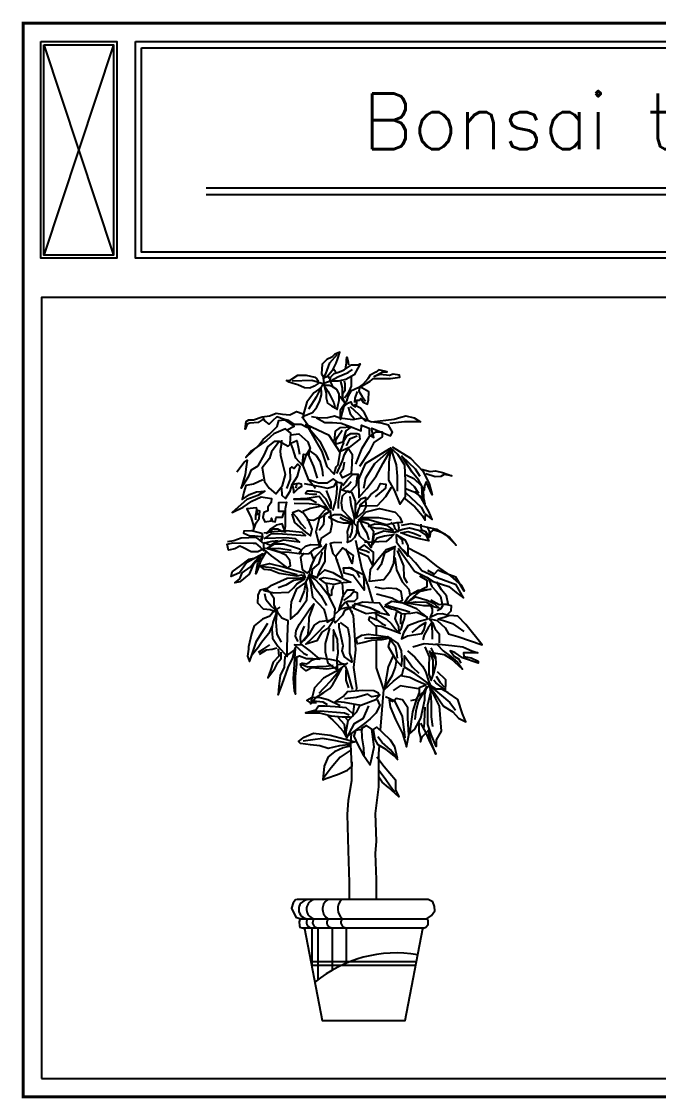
# Model space of a CAD drawing. Header units: millimetres. Extents: x 188815 to 199140, y 2643 to 11370.
# Drawn here: x 188815 to 193977, y 2643 to 11370 of the extents above; entities that cross this region are included whole.
import ezdxf

# ---------------------------------------------------------------- set-up
doc = ezdxf.new("R2010")
doc.units = ezdxf.units.MM
for name, color, linetype in [('01', 125, 'Continuous'), ('3', 3, 'Continuous'), ('4', 4, 'Continuous'), ('7', 7, 'Continuous'), ('BH', 3, 'Continuous'), ('家具１', 1, 'Continuous')]:
    doc.layers.add(name, color=color, linetype=linetype)
doc.styles.add('SIMPLEX', font='SIMPLEX.SHX')

# ---------------------------------------------------------------- blocks, each defined once
blk = doc.blocks.new('A$C45DD2B57')
at = {"color": 3}
for p, q in [((1493, 24422), (363, 21009)), ((363, 24422), (1493, 21009))]:
    blk.add_line(p, q, dxfattribs=at)
at = {"layer": '家具１', "color": 4}
for p, q in [((17548, 22096), (2992, 22096)), ((17548, 21990), (2992, 21990))]:
    blk.add_line(p, q, dxfattribs=at)
at = {"layer": '家具１', "color": 3, "const_width": 50}
blk.add_lwpolyline([(25, 7367), (20625, 7367), (20625, 24772), (25, 24772)], close=True, dxfattribs=at)
at = {"layer": '家具１', "color": 2}
for points in [[(313, 24472), (1543, 24472), (1543, 20959), (313, 20959)], [(1846, 24472), (18804, 24472), (18804, 20959), (1846, 20959)], [(325, 7667), (20325, 7667), (20325, 20325), (325, 20325)]]:
    blk.add_lwpolyline(points, close=True, dxfattribs=at)
at = {"layer": '家具１', "color": 6}
for points in [[(363, 24422), (1493, 24422), (1493, 21009), (363, 21009)], [(1946, 24372), (18704, 24372), (18704, 21059), (1946, 21059)]]:
    blk.add_lwpolyline(points, close=True, dxfattribs=at)
blk = doc.blocks.new('A$C5657588B')
at = {"layer": '3'}
for p, q in [((90.7, 63.7), (204.4, 63.7)), ((91.2, 59.7), (202.6, 59.7))]:
    blk.add_line(p, q, dxfattribs=at)
for points in [[(104.3, 694.5), (108.2, 696.3), (114.5, 703.7), (117.9, 710.2), (119.5, 715.2), (121.6, 722.1), (116.3, 719.8), (113.1, 716.6), (107.8, 714.3), (102.7, 709.2), (102, 698.6), (103.9, 695.2), (104.1, 693.3)], [(105.2, 686.4), (104.1, 694), (106.6, 698.6), (110.8, 710.4), (119.3, 719.8)], [(127.8, 703.9), (128.8, 710.2), (128.8, 713.6), (129.2, 716.6), (130.6, 711.3), (131.1, 708.5)], [(105.5, 688.9), (112.2, 691.3), (119.5, 695.6), (130.6, 700.2), (135.5, 703.2)], [(111, 691), (111.9, 695.4), (115.4, 698.9), (121.2, 700.9), (126.5, 703), (130.6, 706), (134.3, 708.5), (137.8, 708.5), (141.7, 708.5), (143.5, 709.5), (141.2, 704.8), (137.1, 697.5), (128.3, 692.4), (120, 690.6), (114.9, 690.6), (112.4, 690.8)], [(114.7, 703.9), (117.5, 700.9)], [(143.3, 684.3), (150.7, 688.6), (154.4, 690.9), (158.1, 693.5), (168.7, 693.5), (176.3, 693.5), (186.5, 694.9), (186, 697.4), (179.5, 698.3), (175.4, 696.7), (165.2, 698.1), (158.8, 695.8), (164.6, 699.1), (168, 700.7), (172.9, 700.7), (163.9, 703), (160.7, 700.5), (154.4, 697.3), (151.9, 693.3), (146.6, 687.1), (145.9, 686.2)], [(99.3, 688.8), (94, 685.5), (89.3, 683.1), (83.5, 683.5), (76.4, 686.9), (71.1, 688.3), (66.8, 689.7), (64, 691.6), (66.8, 691.6), (70.2, 693.1), (76.4, 697.4), (85.4, 697.4), (94.5, 695), (96.9, 693.1), (98.8, 690.7)], [(103.6, 687.8), (91.6, 691.6), (70.2, 690.7)], [(102.9, 687.1), (96, 673.5), (87.7, 660.6)], [(102.9, 688.7), (109.2, 679.7), (115.2, 667.5), (116.3, 662.9)], [(108, 697.5), (110.1, 693.8)], [(111, 691), (113.5, 686), (114.7, 683.9)], [(122.5, 690.3), (124.2, 683.6), (124.2, 677.9), (124.2, 673.5), (126.2, 668), (123.5, 671.7), (121.8, 674.2)], [(124.8, 671.9), (125.1, 677.7), (127.6, 680.9), (127.6, 687.6), (126.9, 690.6)], [(134.1, 696.3), (134.1, 690.1), (134.1, 685.3), (131.8, 680.4), (129, 675.4), (126.7, 672.4)], [(84, 660.4), (82.6, 655.5), (82.2, 652.3), (81, 651.6), (84.2, 653.5), (86.8, 654.6), (92.3, 656.9), (96.7, 662.7), (99.9, 669.4), (101.8, 676), (102, 679.7), (101.3, 684.1)], [(101.3, 683.6), (93.7, 678.1), (85.9, 668.2), (84, 660.4)], [(105, 684.3), (106.8, 677.9), (107.1, 672.6), (108.5, 667.1), (112.8, 664.1), (117, 661.5), (118.8, 660.1), (119.8, 665.4), (120.9, 669.8), (120.9, 677), (118.4, 681.6), (113.5, 685), (110.3, 686), (105.7, 686)], [(145.2, 686.3), (142.4, 683.8), (133.6, 679.9), (130.2, 674.1), (129, 669.3), (122.1, 659.1), (122.1, 652.4), (122.3, 649.2), (126.5, 663.7), (130.9, 667.2), (133.4, 668.3), (134.8, 665.4), (138.5, 663), (139.9, 666.5), (140.1, 670.2), (142.9, 670.2), (144.5, 672), (147, 667.9), (151.6, 665.8), (152.8, 670.4), (153, 679.2), (145.4, 683.6), (143.3, 684.9), (142.4, 680.1), (145.9, 674.1), (149.3, 669.3)], [(140.3, 679.4), (137.8, 672.3), (137.5, 667.7)], [(132.8, 663.4), (141.8, 655), (149, 647.8), (151.8, 648.9), (148.5, 656.7), (144, 661.7), (137.3, 665.1)], [(39, 649.5), (33.4, 646.1), (24.5, 645.5), (21.7, 644.4), (19.5, 638.9), (20.6, 647.2), (23.4, 648.9), (28.4, 648.9), (37.9, 652.2), (45.7, 653.4), (48.5, 654.5), (53, 656.1), (59.7, 655), (67.5, 654.5), (74.8, 657.8), (82, 655.6), (82, 650.6), (89.8, 640), (85.9, 640.5), (79.8, 643.9), (73.1, 643.9), (66.4, 648.3), (60.8, 649.5), (53.5, 652.2), (49.1, 647.8), (45.2, 644.4), (40.7, 647.8), (39, 650.6)], [(96.5, 651.1), (105.5, 646.1), (113.8, 646.1), (123.3, 645.5), (135.6, 640.5), (144.6, 637.2), (145.1, 643.3), (153.5, 640), (153.5, 632.7), (158.5, 629.9), (156.3, 637.7), (156.3, 640), (169.1, 634.4), (176.4, 631.6), (178.6, 635.5), (174.2, 643.3), (166.3, 645.5), (155.2, 646.7), (145.1, 650.6), (135.6, 648.9), (121.7, 650.6), (116.1, 652.8), (108.3, 651.1), (99.9, 650.6), (90.9, 652.2)], [(130.6, 662.8), (132.8, 655.6), (137.9, 649.5)], [(156.3, 646.7), (180.3, 649.5), (187.6, 651.7), (193.1, 653.4), (202.1, 651.1), (208.8, 646.7), (191.5, 646.7), (175.8, 645)], [(10.5, 592.6), (18.4, 603.2), (21.7, 605.4), (20.6, 598.1), (19.5, 589.8), (15, 575.3), (23.4, 588.1), (26.2, 594.8), (33.4, 599.3), (40.1, 611.5), (44, 619.9), (51.3, 626), (56.3, 626), (65.8, 620.5), (68.1, 622.7), (68.6, 634.4), (63, 639.4), (50.2, 633.8), (42.4, 626.6), (26.2, 615.4), (20, 608.2), (34, 621.6), (39, 627.7), (45.7, 633.3), (54.1, 641.6), (55.8, 648.3), (61.9, 648.9), (72.5, 641.6), (64.7, 637.7)], [(87.1, 641), (102.1, 614.8), (107.7, 598.7), (115.5, 590.3), (117.8, 598.1), (120, 600.3), (122.2, 613.7), (110, 632.1), (84.8, 643.8), (99.9, 626), (106.6, 612.6), (109.4, 605.4)], [(115.8, 626.8), (117, 636.6), (122.5, 640.8), (134.1, 641.4), (128, 637.2), (126.8, 632.3), (125, 625), (117.6, 622.5), (117, 626.8), (119.5, 631.1), (124.3, 637.8)], [(68.6, 632.6), (77.5, 633.7), (87, 625.3), (89.8, 618.1), (84.8, 610.3), (81.5, 599.7), (74.2, 607.5), (71.4, 617), (68.6, 623.7), (75.3, 626.5), (77, 618.1), (78.1, 612)], [(124.4, 623.9), (129.3, 631.8), (133.5, 634.3), (140.3, 634.3), (142.7, 633.6), (143.3, 628.2), (137.2, 623.3), (131.7, 619), (122.5, 614.7), (124.4, 620.8), (126.2, 624.5)], [(140.3, 631.2), (132.3, 628.2), (128.7, 620.8)], [(139, 600.9), (145.7, 618.2), (153.5, 630.5), (160.8, 636), (167.5, 636), (167.5, 630.5), (158.5, 624.3), (153.5, 614.3), (142.9, 598.7)], [(56.3, 625.5), (48, 614.3), (45.7, 607.1), (37.9, 597), (40.1, 582.5), (45.2, 575.3), (52.4, 569.1), (59.7, 578.1), (63, 589.8), (60.2, 601.5), (58, 610.4), (57.4, 616), (58.6, 622.1), (59.1, 627.1)], [(118.3, 590.9), (124.5, 604.8), (126.7, 611.5), (130.6, 618.2), (135.1, 612), (134.5, 601.5), (134, 590.9), (124.5, 586.4), (122.2, 591.4), (125.6, 596.4), (126.7, 603.1)], [(175.3, 617.6), (149, 601.5), (141.8, 584.7), (142.3, 565.2), (150.7, 574.7), (160.8, 588.1), (168.6, 602), (177.5, 617.6), (159.1, 601.5), (149.6, 585.8), (147.4, 574.7)], [(176.4, 615.4), (174.7, 603.1), (174.2, 583.6), (180.3, 573), (186.5, 557.9), (192.6, 566.3), (192.6, 583), (192, 599.8), (184.2, 611.5), (176.4, 618.7), (182.5, 600.3), (183.7, 588.1), (183.7, 571.9)], [(178.1, 619.9), (198.2, 607.6), (211.6, 593.1), (218.3, 579.7), (221.6, 568), (214.9, 581.9), (213.3, 577.5), (212.7, 573), (206.6, 584.2), (199.9, 592.5), (188.7, 609.8), (203.2, 595.9), (208.2, 588.1)], [(95.4, 574.7), (88.2, 583.6), (81.5, 601.5), (82.6, 612), (88.7, 611.5), (88.7, 616), (96, 610.4), (99.9, 604.2), (102.7, 594.8), (103.3, 588.1)], [(87.6, 611.5), (93.2, 598.7), (97.1, 585.8)], [(58.6, 575.2), (59.1, 567.4), (63, 564.1), (68.1, 571.9), (70.3, 579.1), (75.9, 588.1), (78.7, 598.7), (76.4, 600.9), (72.5, 596.4), (69.7, 598.1), (67.5, 596.4), (68.1, 584.7), (64.2, 574.7)], [(209.9, 595.6), (219.3, 593), (225, 593.7), (232.5, 592.2), (242.7, 588.5), (234.4, 590), (231, 587.7), (224.6, 587.3), (214.8, 590.7)], [(38.5, 584.1), (28.4, 579.6), (20, 577.9), (17.8, 570.7), (16.1, 562.9), (23.9, 568.4), (31.8, 571.2), (40.7, 571.8), (32.9, 567.3), (21.2, 562.9), (5.5, 548.9), (17.2, 554.5), (26.7, 561.2), (36.8, 565.7), (48, 564), (47.4, 559.5), (44, 554.5), (44, 550.6), (39.6, 548.9), (38.5, 543.4), (40.7, 538.9), (47.4, 540), (48, 542.8), (48.5, 539.4), (51.9, 538.9), (53, 543.9), (59.7, 543.9), (61.4, 550), (55.8, 550), (55.8, 559.5), (64.1, 560.1), (62.5, 552.8), (62.5, 541.7), (62.5, 533.9), (61.9, 529.4)], [(83.1, 580.2), (99.9, 576.8), (108.3, 575.1), (115.5, 577.4), (118.3, 582.4), (114.4, 585.2), (107.7, 580.7), (98.8, 580.7), (87, 584.6)], [(114.3, 551.1), (116.9, 560.1), (118.5, 569.5), (118.8, 576.3), (118.1, 582), (123.7, 580.5), (121.9, 573.7), (120, 560.5), (120, 553.3)], [(124.9, 577.9), (129.8, 584.6), (135.9, 590.1), (141.4, 590.1), (140.1, 585.8), (139.5, 577.9), (132.2, 570.6), (124.3, 573), (130.4, 577.9), (134, 582.2)], [(193.3, 589.6), (201.6, 585.4), (209.9, 577.5), (210.6, 565.1), (203.8, 570), (198.2, 572.2), (192.1, 574.9)], [(194.4, 583.9), (201.9, 576.8), (206.8, 569.6)], [(74.4, 579.7), (77.5, 580.4), (80, 579.9), (80.3, 576.9), (76.7, 574.6), (72.1, 570), (72.1, 573.3), (70.9, 577.4), (71.4, 579.4), (75.4, 580.2), (74.4, 577.4), (73.7, 575.3)], [(107.1, 572.5), (112, 560.1), (112, 553.3), (107.1, 563.1), (100, 570.3), (92.4, 571.8), (86.4, 571.8), (84.5, 569.2), (92, 568.8), (96.9, 568.8)], [(138.5, 544.6), (138.5, 560.9), (135.1, 569.9), (129.8, 571.8), (124.1, 566.5), (123, 559.3), (124.1, 551.8), (132.4, 543.1), (137.3, 538.2), (137.7, 542.8), (136.2, 549.2), (133.9, 557.1), (132.8, 566.1)], [(177, 576), (171, 565.8), (161.9, 556), (146.5, 555.7), (143.4, 556.4), (151.4, 563.2), (155.1, 568.1), (162.3, 573.8), (165.7, 580.2), (171.4, 579.4), (171, 575.3), (160, 565.8)], [(191, 564.7), (202.7, 554.9), (211, 545.1), (214, 540.6), (214.4, 547), (218.6, 543.6), (221.6, 541.3), (217.8, 550), (209.9, 563.9), (203.1, 571.5)], [(211.8, 573.4), (212.1, 564.7), (213.6, 558.3)], [(72.5, 559), (88.7, 558.4), (98.8, 557.3), (109.9, 551.2), (99.3, 566.2), (86.5, 564), (72, 563.4), (90.4, 562.9), (96.5, 559.5)], [(140.7, 543.9), (147.5, 549.9), (150.2, 554.8), (149.8, 565), (144.5, 563.1), (141.9, 560.1), (138.5, 556.3), (138.1, 551.1), (139.2, 542.8), (140.7, 547.7), (142.2, 552.6), (145.3, 559)], [(192.9, 570), (209.5, 554.5), (213.3, 547.7)], [(33.1, 545.5), (31.8, 554), (21.3, 552.7), (25.9, 542.9), (28.5, 534.4), (28.5, 529.8), (30.5, 535.7), (31.2, 537.7), (34.4, 542.3), (35.1, 550.1), (31.8, 551.4), (30.5, 545.5), (30.5, 540.9)], [(69.9, 547.3), (72.6, 538), (84.6, 527.6), (90, 523.7), (91.9, 530.7), (87.7, 540.7), (82.3, 548.1), (76.9, 551.1), (70.7, 548.4), (75.3, 543.4), (80, 536.5), (84.6, 531.5)], [(85.9, 541.2), (93.1, 540.4), (98.5, 543.5), (102.3, 547.7), (107.7, 553.8), (101.6, 555.7), (89.7, 553), (81.7, 550)], [(111.1, 550.4), (99.3, 542.3), (95.8, 527.8), (99.7, 512.5), (101.6, 520.9), (111.5, 527.4), (113.4, 536.6), (111.5, 550.4), (104.6, 546.5), (103.9, 535.4), (99.3, 529.3)], [(144.1, 543.1), (150.2, 549.5), (164.5, 553.3), (181.5, 549.2), (186.4, 543.9), (189, 538.2), (183, 537.5), (171.7, 535.6), (153.2, 540.9), (141.9, 540.9), (146, 543.5), (163.4, 543.5), (177.3, 540.9)], [(63, 527.2), (59.5, 536.5), (52.9, 535.3), (47.1, 531.1), (42.9, 526.1), (50.2, 531.1), (54.5, 531.1), (58.7, 528.8), (63.4, 528)], [(135.8, 539), (122.6, 546.2), (115.4, 546.2), (109.8, 543.9), (112, 542.8), (119.2, 539), (125.3, 537.5), (134.7, 537.5), (126, 540.9), (121.9, 543.5)], [(134.3, 540.1), (140, 534.1), (139.6, 526.2), (137.3, 521.3), (133.9, 518.3), (129.8, 516.4), (130.2, 520.1), (130.5, 523.2), (129.8, 528.4), (132.4, 536), (135.1, 537.1), (135.1, 534.1), (134.7, 528.4), (132, 521.6)], [(142.6, 540.1), (152.4, 537.1), (158.1, 528.8), (157.3, 522), (155.4, 511.1), (151.7, 517.1), (148.7, 518.3), (143.4, 523.2), (141.1, 530.3), (141.1, 538.6), (143.7, 539.7), (145.3, 535.2), (150.5, 527.3), (153.2, 519.4)], [(180, 529.2), (173.6, 534.5), (166.4, 536), (159.6, 536.3), (152.8, 534.1), (161.1, 531.8), (167.2, 531.8), (177.7, 529.6), (181.1, 526.9), (169.4, 528.8), (158.5, 524.7), (157, 514.1), (162.2, 521.6), (169.8, 523.5), (180, 525), (177.7, 522.4), (171.7, 517.5), (148.3, 516.4)], [(184.5, 537.5), (185.6, 532.2), (184.5, 528.1), (181.5, 531.1), (180.4, 534.8), (177.3, 538.2)], [(188.4, 535.1), (198.6, 537.1), (226, 530.8), (240.1, 522.3), (247.4, 513.4), (235.5, 525.5), (228.3, 528.2), (221.7, 530.2)], [(223.7, 530.8), (219.7, 527.5), (218.7, 521.9), (216.4, 525.2), (214.8, 527.9), (210.1, 529.8), (209.5, 534.4), (209.5, 536.1)], [(36.7, 518.3), (37.5, 522.6), (29.7, 523.4), (24.3, 523.4), (17.8, 526.1), (18.2, 529.1), (25.9, 529.5), (31.7, 528), (37.5, 526.4), (38.2, 522.6), (36.7, 518)], [(39.8, 520.3), (48.3, 526.1), (59.9, 525.7), (84.6, 524.1), (81.1, 527.2), (64.1, 529.1), (50.6, 528), (39.4, 526.4)], [(180.7, 527.7), (189.8, 530.7), (197, 532.2), (206.8, 529.9), (214.7, 524.3), (217.7, 518.3), (207.5, 520.5), (198.1, 522.8), (187.5, 526.9), (195.5, 528.4), (202.3, 526.2), (209.4, 523.2)], [(182.6, 525), (192.1, 519.4), (195.1, 513), (195.1, 501.7), (187.5, 510.3), (183.4, 516), (183, 525), (189, 519), (189.4, 514.5)], [(216.1, 532.8), (218.1, 528.8), (218.1, 524.6)], [(41.3, 510.2), (33.2, 506.4), (25.9, 506.4), (17, 511), (13.5, 512.6), (8.1, 509.5), (1.5, 508.3), (0, 514.5), (6.2, 516), (28.2, 515.6), (30.5, 515.6), (35.5, 511.4), (39.4, 507.5), (39.4, 515.3), (31.7, 521.8), (15.1, 521), (7, 518.3), (0.4, 517.2)], [(39.4, 508.7), (47.5, 502.1), (54.1, 497.5), (65.3, 488.6), (68.4, 491.3), (67.6, 497.1), (63.4, 502.9), (57.9, 505.2), (42.9, 509.9), (51, 514.9), (61, 514.9), (70.7, 512.2), (78, 509.5), (80, 507.9), (78, 504.1), (66.8, 505.6), (57.2, 506), (44.4, 509.9), (55.6, 510.2), (69.2, 508.3)], [(40.6, 521), (64.1, 521.8), (73, 520.7), (78, 516.8), (60.7, 519.1), (50.6, 515.6), (46.7, 513.3), (40.2, 516), (48.7, 518), (55.2, 518.7)], [(102.2, 512.5), (93.4, 508.9), (87.9, 504), (82.3, 503.7), (77.5, 505), (80.1, 508.5), (84.6, 512.5), (90.2, 514.1), (99.6, 513.8), (101.9, 513.4)], [(90, 478.2), (88.9, 484.4), (92.3, 494), (95.8, 501.8), (100.8, 506.8), (103.1, 509.1), (107, 514.5), (105.5, 507.2), (105.5, 496), (99.3, 485.2), (97, 478.2), (91.6, 480.9), (92.3, 487.5), (98.9, 493.3), (102.8, 506)], [(123.8, 516), (115.7, 516.3), (111.1, 515.2), (114.2, 504.5), (116.9, 501.4), (124.5, 510.6), (136, 502.2), (135.2, 493.8), (128, 509.5)], [(142.1, 506.1), (152, 501.5), (157.2, 491), (157.9, 498.9), (157.9, 506.1), (148, 514), (142.1, 509.4), (150, 507.4), (153.9, 505.5)], [(182.2, 512.1), (171.7, 508.5), (162.9, 497.8), (154.4, 487), (153.5, 474.7), (169.4, 476.3), (176.6, 485.7), (180.2, 493.9), (180.9, 505), (181.2, 510.8), (169.8, 505), (166.2, 492.6), (161.9, 486.4)], [(42.5, 507.5), (35.9, 496.4), (33.2, 487.5), (30.9, 482.5), (33.2, 494.4), (36.3, 501.8), (28.2, 492.1), (23.6, 482.1), (13.5, 474), (8.1, 472.8), (13.5, 477.1), (16.2, 483.6), (24.7, 489.8), (30.5, 496.7), (38.6, 504.1), (20.9, 494.4), (13.1, 483.6), (4.2, 479.8), (5.4, 484.8), (14.7, 491.7), (23.6, 498.3), (29, 499.4), (40.6, 504.5), (43.7, 506.8)], [(83, 505), (79.1, 500.1), (81, 488), (82.3, 486.1), (86.3, 483.1), (89.2, 485.7), (91.2, 491.9), (94.1, 497.5), (90.5, 506.3)], [(183.5, 507.6), (190.6, 491.3), (191, 478.9), (194.6, 472.7)], [(184.8, 510.2), (202.4, 485.4), (215.4, 478.9), (222.6, 474.3), (239.6, 468.8), (247.4, 462.3), (255.5, 456.7), (247.4, 470.8), (226.8, 478.2), (210.2, 485.7), (203.4, 494.5), (190, 508.5)], [(195.5, 510.8), (212.8, 501.7), (225.9, 491.3), (241.2, 480.5), (253.3, 469.8), (256.2, 463.9), (247.1, 478.9), (233.4, 484.1), (227.5, 486.4), (223.6, 482.2), (216.7, 486.1)], [(35.7, 491.3), (45.6, 493.6), (60.3, 490), (82.8, 483.7), (83.7, 479.2), (80.1, 481), (75.1, 480.1), (56.3, 482.8), (47.3, 486.4), (40.2, 487.3), (35.7, 490.9), (50.5, 489.1), (61.7, 485.5), (75.6, 481.9)], [(131, 489.7), (147.4, 481.9), (148, 464.8), (136.2, 480.6), (126.4, 483.2), (125.7, 489.1), (134.2, 489.1), (140.1, 484.5), (142.8, 478.6)], [(181.2, 500.1), (183.1, 486.7), (189, 474), (196.2, 465.9), (197.5, 460.3), (204.3, 462.9), (216.1, 468.8), (216.1, 475.3), (208.3, 480.2)], [(85, 478.8), (78.7, 477.9), (64.8, 477.4), (46.4, 469.4), (39.7, 464.4), (50.5, 462.2), (66.6, 462.7), (71.6, 467.6), (75.1, 471.6), (83.7, 477), (71.6, 475.2), (63.5, 470.3), (55, 467.6)], [(88.3, 480.7), (84.6, 473.2), (75, 466.3), (69.1, 452.4), (68.5, 442.8), (68.5, 435.3), (68.5, 433.7), (75.5, 439.6), (81.9, 448.7), (86.2, 454.5), (86.7, 465.8), (85.1, 473.8), (83, 464.2), (78.2, 451.9)], [(87.7, 481.5), (89.9, 472.5), (92.2, 457.3), (104.3, 444.3), (106.5, 437.1), (107.9, 430.4), (115.9, 435.3), (116.8, 444.7), (110.1, 458.2), (100.3, 470.7), (94.9, 476.5), (87.7, 481), (94, 468.5), (101.1, 459.1), (107.4, 448.3)], [(98.1, 480.5), (105.5, 486.7), (114, 484), (125.6, 477.1), (133.7, 473.6), (121.3, 472.4), (115.5, 470.9), (106.2, 472.4), (99.7, 477.1), (104.3, 478.6), (116.3, 476.7), (123.2, 474.4)], [(216.7, 478.6), (221, 468.8), (225.9, 463.9), (230.4, 458.4), (232.4, 449.6), (238.6, 450.2), (237, 458.7), (231.7, 465.2), (226.5, 473.7)], [(52.7, 441.2), (46.4, 443.8), (39.3, 444.3), (33, 451), (33.4, 459.5), (36.1, 465.3), (41.5, 466.7), (46.9, 462.2), (50.5, 456.8), (50.5, 448.8), (54.5, 441.6), (47.3, 447.9), (42, 454.1), (40.6, 460.9)], [(107.1, 472.1), (108.1, 467.5), (108.4, 462.9), (111.4, 459.3), (113, 460), (113, 464.9), (114.6, 467.5), (115, 470.1)], [(161.3, 461), (177.9, 456.7), (185.7, 452.2), (189.3, 454.1), (188, 463.6), (183.1, 466.5), (174, 467.2), (168.5, 466.2), (159.7, 468.1)], [(191.4, 450.9), (195.5, 457.2), (199.9, 461.2), (206.2, 464.8), (220.1, 466.1), (207.6, 463), (204.4, 460.7), (194.1, 451.3), (204, 457.6), (216.1, 454), (223.7, 450.4), (229.1, 445.5), (218.3, 447.8), (212.5, 447.8), (193.7, 450.9), (203.5, 452.2), (215.2, 451.8), (222.4, 447.8)], [(137.5, 464.8), (129.7, 464.8), (124.4, 457.6), (120.5, 443.9), (127, 451.7), (130.3, 453), (137.5, 453), (140.8, 456.3), (140.8, 461.6), (136.9, 463.5), (133.6, 459.6), (125.7, 453.7)], [(220.1, 447.8), (221.5, 444.2), (221.5, 440.6), (219.2, 435.7), (226.8, 439.2), (232.7, 439.7), (237.6, 438.3), (242.1, 442.4), (242.5, 447.8), (236.3, 449.5), (229.1, 449.1), (220.1, 454)], [(56.8, 446.5), (50.4, 442.3), (46.1, 436.9), (38.1, 433.7), (29, 426.2), (26.3, 417.7), (23.1, 403.8), (23.1, 401.1), (22, 393.7), (24.2, 387.8), (26.8, 395.3), (33.3, 403.3), (37, 408.6), (46.1, 419.8), (48.8, 426.2)], [(76.5, 409.6), (73.8, 414.9), (74.4, 421.3), (78.1, 428.3), (89.4, 444.8), (93.6, 450.2), (88.3, 435.2), (87.7, 424.5), (86.7, 416), (79.7, 407.4), (79.2, 414.4), (80.8, 419.7), (83.5, 426.1)], [(115.9, 438.5), (122.7, 444.7), (128.5, 446.1), (137, 447), (126.7, 443), (124.5, 438), (116.8, 429.5), (116.8, 431.8)], [(134.9, 448.4), (146.7, 452.4), (164.4, 451.1), (169, 445.2), (174.9, 438), (161.8, 440.6), (150, 439.3), (136.9, 445.2), (138.2, 450.4), (154.6, 445.8), (165.1, 441.2)], [(170.8, 448.6), (178, 453.1), (189.6, 451.3), (204.4, 445.1), (211.2, 439.2), (215.6, 435.7), (204.9, 440.6), (198.6, 439.7), (189.2, 438.8), (181.6, 443.7), (177.5, 444.2), (170.4, 447.3), (174.4, 447.8), (190.1, 443.7), (197.3, 441.5)], [(233.1, 448.2), (230.4, 444.2), (226.8, 442.4)], [(53.6, 441.7), (49.3, 430), (48.2, 423), (48.8, 412.9), (54.6, 404.3), (64.8, 393.1), (64.8, 402.2), (65.3, 415), (65.9, 431.6), (58.9, 434.8), (53.6, 441.7), (52.5, 430.5), (53.6, 417.2), (58.4, 408.6)], [(82.9, 410.6), (89.4, 418.1), (94.2, 427.2), (100, 430.9), (115.6, 433.1), (109.7, 424.5), (102.2, 419.7), (96.8, 410.1), (85.1, 406.4), (92, 413.3), (97.9, 419.2), (105.4, 427.2)], [(159.6, 440.1), (171.7, 433.9), (177.5, 428.5), (182, 422.7), (186.9, 418.2), (176.6, 422.2), (166.3, 425.8), (160, 426.3), (152.9, 432.5), (154.2, 436.1), (161.8, 433), (167.2, 428.9), (171.3, 426.7)], [(182.9, 441), (181.1, 434.3), (182.9, 429.8), (185.2, 425.8), (185.6, 420), (188.3, 424), (189.6, 429.4), (191.4, 434.3), (192.3, 439.2)], [(187.8, 439.7), (187.4, 433), (187.4, 428)], [(215.6, 436.4), (215.6, 433.2), (207.6, 431), (195.3, 426.2), (190.5, 418.8), (188.3, 412.4), (194.7, 415.6), (210.2, 418.2), (212.9, 422.5), (214.5, 430), (207.6, 425.7), (199.6, 419.3)], [(217.7, 434.8), (221.5, 430.5), (217.2, 424.1), (212.9, 416.6), (211.3, 411.3)], [(217.2, 434.3), (226.8, 432.1), (235.4, 424.1), (239.1, 417.7), (249.3, 415), (275.5, 405.9), (257.8, 427.8), (249.3, 436.9), (240.7, 437.5), (234.3, 435.3), (227.9, 433.7), (233.8, 432.1), (243.4, 428.9), (255.7, 420.4)], [(25.8, 392.6), (31.7, 409.7), (43.9, 429.4)], [(110.7, 424), (105.9, 407.4), (105.9, 398.4), (108.6, 386.1), (119.3, 378.6), (118.8, 390.9), (119.8, 396.8), (119.3, 411.7), (115, 421.9), (114.5, 411.2), (114.5, 401.6), (114.5, 398.9)], [(122, 429.9), (130.5, 424), (132.1, 413.8), (132.1, 396.8), (134.3, 390.3), (134.8, 387.1), (126.8, 393), (124.1, 399.4), (125.2, 404.8), (120.9, 424.5), (120.9, 429.3)], [(220.9, 430), (221.5, 419.3), (221.5, 411.8)], [(222, 430), (224.2, 423.6), (229, 417.7), (229, 410.2), (229, 408.1)], [(175.6, 413.2), (167, 411.1), (155.8, 410.5), (147.8, 408.4), (140.8, 406.8), (139.2, 412.7), (145.6, 416.4), (152.6, 417.5), (163.3, 415.9), (173.5, 414.3), (166, 413.2), (155.3, 413.2), (148.3, 412.7)], [(176.7, 413.7), (174, 404.1), (180.4, 392.9), (182.5, 389.2), (188.4, 382.8), (189, 389.2), (188.4, 399.3), (184.7, 407.3), (173.5, 414.8), (181.5, 404.7), (183.1, 397.2), (183.6, 391.3)], [(200.7, 403.5), (213, 407.3), (226.9, 406.2), (233.3, 399.3), (241.8, 393.4), (248.8, 387), (254.1, 379.5), (242.4, 390.2), (234.9, 395), (220.5, 397.1), (225.3, 390.2)], [(33.7, 397.8), (39.6, 401.6), (46, 405.8)], [(34.8, 395.7), (42.3, 400.5), (48.7, 401), (53.5, 402.6)], [(55.1, 401.6), (55.7, 393.5), (49.8, 387.1), (46.6, 378.1), (43.9, 370), (51.4, 380.2), (54.6, 386.6), (58.3, 390.9), (58.3, 397.8)], [(72.8, 400.5), (62.1, 393), (61.5, 381.8), (57.3, 372.7), (55.7, 361), (55.1, 351.9), (59.4, 363.1), (65.8, 381.3), (70.6, 390.9), (73.3, 402.6), (72.2, 384.5), (71.2, 369.5), (72.2, 356.2), (73.8, 352.4), (73.8, 371.6), (75.4, 385), (75.4, 393), (78.1, 394.1), (85.6, 390.9), (92.6, 390.9), (100, 390.3), (89.9, 398.9), (81.3, 405.3), (72.8, 405.8), (82.4, 396.8), (86.7, 394.6)], [(194.8, 399.3), (202.9, 392.4), (210.9, 382.8), (214.1, 376.9), (217.8, 365.7), (219.4, 362.5), (202.9, 374.7), (191.6, 381.7), (191.6, 394), (200.2, 381.7), (207.1, 375.3)], [(213.6, 403.6), (218.4, 392.9), (217.8, 382.8), (217.8, 374.2), (220.5, 367.3), (223.2, 375.3), (225.9, 384.9), (225.3, 392.4), (220.5, 402.5)], [(218.4, 399.8), (222.1, 389.2), (222.1, 380.1), (222.1, 373.7)], [(225.3, 406.8), (242.9, 405.2), (254.7, 403.5), (264.3, 399.3), (270.7, 397.1), (255.2, 397.1), (255.7, 393.4), (263.8, 391.8), (271.3, 388.1), (271.3, 385.9), (254.1, 391.8), (246.1, 397.7), (240.8, 399.3), (245.6, 393.4), (249.9, 390.7), (252.5, 385.9)], [(79.8, 386.5), (85.7, 385.4), (88.9, 387), (92.1, 389.7), (99.1, 391.8), (110.8, 390.2), (119.4, 388.6), (122.6, 385.9), (127.4, 384.9), (119.4, 384.3), (117.3, 381.1), (107.6, 379.5), (91.6, 381.1), (85.2, 377.9), (79.8, 382.2), (79.3, 385.4), (86.8, 382.2), (107.1, 382.7), (114.6, 383.8)], [(130.1, 386.5), (120.5, 379), (103.9, 369.9), (94.3, 359.3), (90, 342.2), (95.4, 348.6), (104.5, 354.4), (110.9, 358.7), (114.1, 363), (117.3, 368.9), (124.3, 381.2), (112.5, 367.3), (103.9, 358.7), (99.1, 353.4)], [(179.8, 395), (173.9, 382.2), (172.3, 371.5), (169.7, 357.1), (179.8, 366.7), (188.9, 373.6), (191, 381.1)], [(170.2, 359.8), (178.7, 373.1), (182, 381.7), (183, 388.1)], [(127.5, 382.8), (129.6, 377.4), (133.9, 361.9), (135.5, 357.7)], [(128, 379), (128, 367.8), (131.2, 359.3)], [(187.3, 372.6), (197.5, 371), (203.9, 367.8), (214.6, 363), (214, 361.9), (207.6, 359.2), (207.6, 354.4), (204.4, 346.9), (198, 345.3)], [(226.9, 376.9), (236, 368.3), (236, 364.1), (235.5, 357.1), (225.3, 364.6), (223.2, 367.8)], [(206.6, 358.2), (186.8, 361.4), (179.3, 356.5)], [(218.3, 361.8), (212.4, 355.4), (204.9, 348.5), (200.1, 333.5), (198.5, 320.1), (196.9, 309.5), (202.8, 314.8), (209.2, 326.6), (213.5, 346.3), (213.5, 352.7), (215.6, 360.7), (206.5, 344.7), (203.8, 334), (202.8, 325)], [(219.3, 359.7), (224.2, 353.3), (233.8, 339.4), (243.9, 333.5), (249.8, 326.6), (257.8, 322.8), (254.1, 331.4), (249.3, 346.8), (238.6, 353.8), (231.6, 358.1), (225.8, 358.1), (216.1, 363.9), (231.6, 351.1), (240.7, 343.6), (246.6, 335.1)], [(217.7, 361.8), (222.6, 352.7), (229, 339.4), (231.1, 312.7), (225.8, 303.1), (225.8, 296.1), (220.4, 308.9), (216.7, 319.6), (216.7, 331.9), (216.7, 341), (219.9, 354.9), (219.3, 358.6), (220.4, 343.6), (220.4, 328.2), (222, 317.5)], [(225.9, 372.1), (230.1, 365.1), (234.4, 360.3)], [(165.3, 352.2), (160.5, 346.3), (144.5, 340.4), (126.8, 343.6), (119.4, 344.2), (116.7, 344.2), (125.2, 350.1), (130.1, 355.4), (146.1, 357), (158.4, 356.5), (162.7, 354.3), (164.3, 351.1), (156.3, 349.5), (152, 352.7), (139.7, 349), (126.8, 347.4)], [(171.2, 350.1), (180.3, 345.8), (188.9, 328.7), (192.1, 305.2)], [(134.9, 331.9), (128.4, 337.8), (116.7, 338.8), (106, 339.4), (98.5, 339.4), (95.8, 335.1), (84.6, 332.4), (99.6, 332.4), (112.4, 329.2), (124.2, 328.2), (133.3, 328.2)], [(122, 339.9), (108.7, 346.3), (99, 349), (91, 348.5), (86.2, 345.8), (89.4, 343.6), (96.4, 343.6)], [(89.9, 345.8), (103.3, 344.2), (108.1, 341.5)], [(162.1, 346.8), (164.8, 340.4), (160.5, 331.9), (154.6, 326), (148.2, 320.7), (133.8, 310), (128.4, 306.3), (128.4, 312.1), (130.6, 323.9), (140.2, 333.5), (144, 341.5)], [(129, 304.7), (137.5, 320.7), (147.2, 326.6), (153, 339.9)], [(179.2, 344.2), (175, 346.3), (176, 338.8), (181.9, 325), (189.4, 310), (193.7, 295.6), (196.4, 308.4), (195.3, 326.6), (195.3, 337.8), (189.4, 346.3), (182.5, 347.9), (179.8, 344.2)], [(213.5, 338.4), (213, 322.9), (212.4, 316.5)], [(88.3, 333.5), (100.6, 334.6), (126.8, 332.4), (131.7, 330.3)], [(108.7, 329.2), (114, 324.4), (118.3, 320.1), (125.2, 312.7), (129, 306.3)], [(119.4, 327.6), (126.3, 320.1), (127.9, 307.3)], [(127.9, 327.1), (131.1, 323.3)], [(146.6, 314.3), (138.6, 313.2), (137, 307.3), (141.3, 297.7), (146.6, 287.6), (154.6, 276.3), (156.3, 283.8), (158.9, 295.6), (156.3, 314.8), (150.4, 318.5), (145, 315.3), (145.6, 305.2), (147.2, 294.5), (147.7, 285.4)], [(184.6, 281.2), (180.3, 286), (171.8, 292.9), (163.2, 297.7), (160, 303.6), (157.9, 314.3), (161.6, 316.9), (167.5, 311.6), (176, 303.1), (180.8, 296.1), (182.5, 288.1), (183.5, 283.3), (176.6, 292.4), (167.5, 300.4), (162.7, 306.3)], [(207.1, 321.8), (207.1, 312.2), (208.7, 305.8), (208.7, 301), (210.8, 306.3), (215.1, 310.6), (218.3, 314.4)], [(208.7, 321.3), (214.6, 310.6), (217.8, 303.1), (225.3, 287.7), (220.5, 300.5), (218.3, 309), (218.3, 316)], [(133.8, 298.2), (121.5, 296.6), (109.2, 293.9), (100.1, 296.6), (89.9, 297.7), (79.2, 299.3), (77.1, 301.4), (83, 306.2), (93.1, 310.5), (111.3, 308.4), (138.1, 300.9), (131.1, 299.3), (115.6, 302.5), (102.8, 304.6), (81.9, 301.9)], [(133.8, 296.6), (125.2, 294.5), (116.1, 290.2), (109.2, 284.9), (104.9, 274.7), (103.3, 259.8), (106.5, 261.4), (119.3, 265.6), (130, 270.4), (134.9, 274.7), (134.9, 279.5)], [(133.8, 292.3), (122, 284.3), (112.4, 273.1), (103.8, 261.4)], [(161.6, 284.9), (169.6, 274.2), (181.9, 259.8), (181.9, 249.1), (185.6, 241.6), (174.4, 251.7), (167.5, 257.6), (163.7, 263)], [(163.7, 270.4), (170.7, 261.4), (176, 253.3), (180.8, 246.9)]]:
    blk.add_lwpolyline(points, dxfattribs=at)
for points in [[(86, 130.3, 0.901373), (87, 109.8, 0.646902), (91.3, 100), (91.3, 59.4)], [(92.7, 130.3, 0.737335), (93.8, 109.8, 0.646902), (98, 100), (98, 43.6)], [(108.2, 130.3, 0.559062), (109.2, 109.8, 0.646902), (113.5, 100), (113.5, 54.4)], [(123.4, 130.3, 0.442931), (124.4, 109.8, 0.646902), (128.6, 100), (128.6, 61.9)]]:
    blk.add_lwpolyline(points, format="xyb", dxfattribs=at)
blk.add_arc((182.5, -64.5), 137.4, 80.1965, 129.6827, dxfattribs=at)
for p in [(122.9, 580.9), (145.1, 556.1), (118.9, 497.3), (150.8, 472.3), (135.9, 446.4), (134.7, 441.9), (147.2, 288.1)]:
    blk.add_point(p, dxfattribs=at)
at = {"layer": '4'}
blk.add_line((82.6, 109.8), (79.7, 109.8), dxfattribs=at)
blk.add_lwpolyline([(83.6, 99.5), (102.6, 0), (192.3, 0), (211.3, 99.5), (214.6, 100.7), (217.2, 103.8), (217.2, 107.9), (216.2, 110), (220.8, 113.2), (224.3, 118.3), (224.1, 123), (222.2, 128.1), (217.1, 130.7), (75.6, 130.7), (73.9, 130.2), (71.1, 127.1), (69.3, 121.4), (74, 111.5), (79.7, 109.8), (78.6, 109), (77.6, 106.4), (78.1, 102.7), (78.6, 100.7)], close=True, dxfattribs=at)
at = {"layer": '7'}
for p, q in [((79.7, 109.8), (216.3, 109.8)), ((81.5, 100), (212.7, 100))]:
    blk.add_line(p, q, dxfattribs=at)
for points in [[(138.8, 518.8), (145.5, 487.7), (152.2, 468.8), (157.3, 451.6)], [(124.5, 477.7), (124.4, 479.9), (117.7, 499.9), (117.5, 502.2)], [(125.5, 457.7), (124.7, 472.7)], [(131.7, 446.4), (128.5, 452.3)], [(139.7, 356.4), (140.1, 359.3), (136.7, 381.5), (139, 400.4), (136.6, 437.7), (132.4, 445.2)], [(160.6, 440.5), (161.1, 438.8), (161.1, 433.3)], [(161.1, 426.2), (161.1, 416.2)], [(161.1, 410.8), (161.1, 404.3), (161.1, 381), (168.9, 357.6), (165.4, 313.5)], [(135.6, 328.1), (137.6, 341.7)], [(132.3, 130.7), (132.3, 149.1), (131.2, 183.6), (130.1, 222.5), (131.2, 238.1), (134.5, 259.2), (134.5, 274.8), (133.4, 298.1), (134.3, 310.4)], [(164.1, 297.2), (163.4, 288.1), (163.4, 252.5), (160, 223.6), (161.1, 193.6), (160, 180.2), (161.1, 152.4), (161.1, 135.8), (161.1, 130.7)]]:
    blk.add_lwpolyline(points, dxfattribs=at)

msp = doc.modelspace()

# ---------------------------------------------------------------- block references
at = {"layer": 'BH', "xscale": 7.5, "yscale": 7.5, "zscale": 7.5}
msp.add_blockref('A$C5657588B', (190481.8, 3275.1), dxfattribs=at)
at = {"layer": '家具１', "color": 6, "xscale": 0.5, "yscale": 0.5, "zscale": 0.5}
msp.add_blockref('A$C45DD2B57', (188814.6, -1028.4), dxfattribs=at)

# ---------------------------------------------------------------- texts
at = {"layer": '01', "color": 0, "style": 'SIMPLEX'}
msp.add_text('Bonsai tree', height=450, dxfattribs=at).set_placement((191580.3, 10335.7))

doc.saveas('drawing.dxf')
